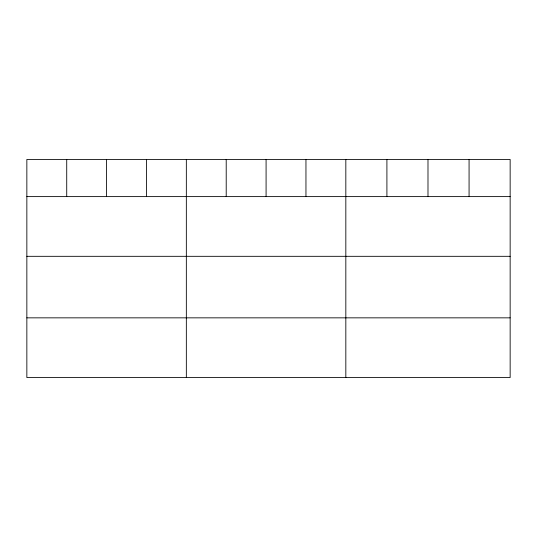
<?xml version="1.0" encoding="UTF-8"?>
<svg xmlns="http://www.w3.org/2000/svg" width="537" height="537" viewBox="0 0 537 537"><rect width="100%" height="100%" fill="white"/><g stroke="black" fill="none" stroke-linecap="round" stroke-linejoin="round"><path stroke-width="0.81" d="M510.15 196.609L510.15 377.551L26.85 377.551L26.85 159.449L510.15 159.449L510.15 196.609L26.85 196.609M26.85 256.317L510.15 256.317M26.85 317.844L510.15 317.844M469.07 159.449L469.07 196.609M427.989 159.449L427.989 196.609M386.909 159.449L386.909 196.609M345.828 159.449L345.828 377.551M305.956 159.449L305.956 196.609M266.084 159.449L266.084 196.609M226.211 159.449L226.211 196.609M186.339 159.449L186.339 377.551M146.467 159.449L146.467 196.609M106.595 159.449L106.595 196.609M66.722 159.449L66.722 196.609"/></g></svg>
